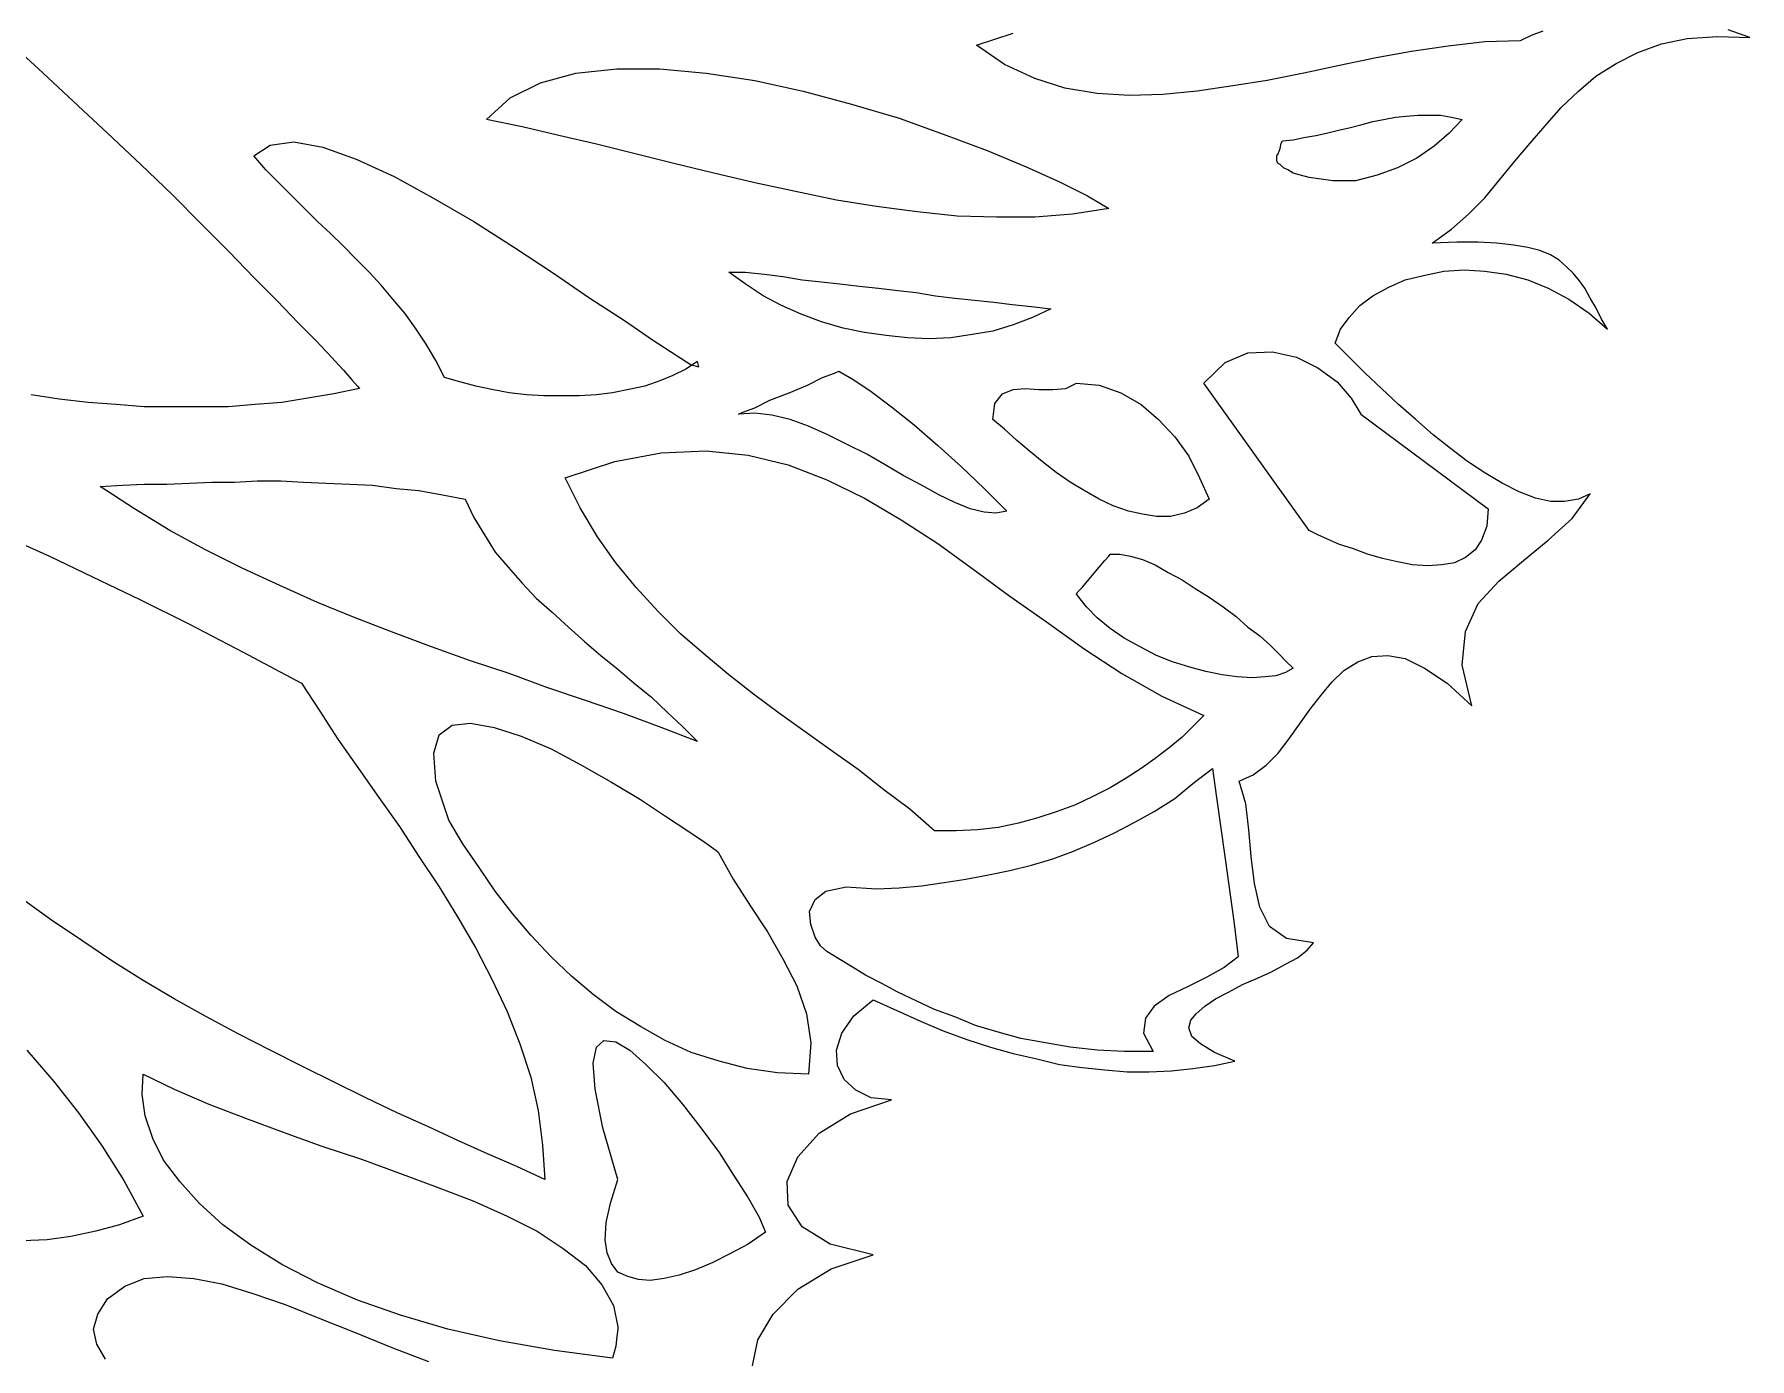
# Model space of a CAD drawing. Header units: inches. Extents: x 7658 to 73799, y 48 to 40262.
# Drawn here: x 61452 to 62060, y 3466 to 3935 of the extents above; entities that cross this region are included whole.
import ezdxf

# ---------------------------------------------------------------- set-up
doc = ezdxf.new("R2010")
doc.units = ezdxf.units.IN

# ---------------------------------------------------------------- blocks, each defined once
blk = doc.blocks.new('A$C12A9118A')
for p, q in [((1.77005, 0.62584), (1.76586, 0.62431)), ((1.84323, 0.62355), (1.83561, 0.62622)), ((1.22462, 0.62431), (1.23758, 0.61251)), ((1.56956, 0.62089), (1.58252, 0.62508)), ((1.57947, 0.61402), (1.56956, 0.62089)), ((1.73651, 0.6205), (1.72355, 0.6186)), ((1.74947, 0.62203), (1.73651, 0.6205)), ((1.76204, 0.62241), (1.74947, 0.62203)), ((1.76586, 0.62431), (1.76204, 0.62241)), ((1.80359, 0.61822), (1.81197, 0.62127)), ((1.81197, 0.62127), (1.82112, 0.62317)), ((1.82112, 0.62317), (1.83179, 0.62394)), ((1.83179, 0.62394), (1.84323, 0.62355)), ((1.59015, 0.60907), (1.57947, 0.61402)), ((1.69802, 0.61365), (1.68543, 0.61098)), ((1.71096, 0.61632), (1.69802, 0.61365)), ((1.72355, 0.6186), (1.71096, 0.61632)), ((1.78872, 0.60984), (1.79597, 0.61441)), ((1.79597, 0.61441), (1.80359, 0.61822)), ((1.23758, 0.61251), (1.24977, 0.60106)), ((1.40453, 0.60222), (1.41519, 0.60754)), ((1.41519, 0.60754), (1.42778, 0.61098)), ((1.42778, 0.61098), (1.44225, 0.61251)), ((1.44225, 0.61251), (1.45751, 0.61251)), ((1.45751, 0.61251), (1.47389, 0.61098)), ((1.47389, 0.61098), (1.49105, 0.60831)), ((1.49105, 0.60831), (1.50819, 0.6045)), ((1.60082, 0.60564), (1.59015, 0.60907)), ((1.67247, 0.60831), (1.66028, 0.6064)), ((1.68543, 0.61098), (1.67247, 0.60831)), ((1.78263, 0.6045), (1.78872, 0.60984)), ((1.39614, 0.59458), (1.40453, 0.60222)), ((1.50819, 0.6045), (1.52535, 0.59992)), ((1.61225, 0.60373), (1.60082, 0.60564)), ((1.62369, 0.60297), (1.61225, 0.60373)), ((1.6355, 0.60336), (1.62369, 0.60297)), ((1.64769, 0.6045), (1.6355, 0.60336)), ((1.66028, 0.6064), (1.64769, 0.6045)), ((1.77653, 0.59878), (1.78263, 0.6045)), ((1.24977, 0.60106), (1.26197, 0.58963)), ((1.52535, 0.59992), (1.54212, 0.59497)), ((1.71363, 0.59458), (1.71783, 0.59535)), ((1.71783, 0.59535), (1.72164, 0.59574)), ((1.72164, 0.59574), (1.72583, 0.59611)), ((1.72583, 0.59611), (1.72965, 0.59611)), ((1.72965, 0.59611), (1.73384, 0.59611)), ((1.73384, 0.59611), (1.73765, 0.59535)), ((1.73765, 0.59535), (1.74146, 0.59458)), ((1.77081, 0.5923), (1.77653, 0.59878)), ((1.26197, 0.58963), (1.27379, 0.57858)), ((1.40871, 0.59191), (1.39614, 0.59458)), ((1.42167, 0.58887), (1.40871, 0.59191)), ((1.54212, 0.59497), (1.55813, 0.58926)), ((1.55813, 0.58926), (1.57337, 0.58353)), ((1.68963, 0.58887), (1.69344, 0.58963)), ((1.69344, 0.58963), (1.69763, 0.59077)), ((1.69763, 0.59077), (1.70144, 0.59154)), ((1.70144, 0.59154), (1.70564, 0.59268)), ((1.70564, 0.59268), (1.70982, 0.59382)), ((1.70982, 0.59382), (1.71363, 0.59458)), ((1.73688, 0.58963), (1.73156, 0.58506)), ((1.74146, 0.59458), (1.73688, 0.58963)), ((1.76547, 0.5862), (1.77081, 0.5923)), ((1.31381, 0.58162), (1.31952, 0.58543)), ((1.31952, 0.58543), (1.32791, 0.58659)), ((1.32791, 0.58659), (1.3382, 0.58468)), ((1.3382, 0.58468), (1.35002, 0.58048)), ((1.43502, 0.58582), (1.42167, 0.58887)), ((1.44873, 0.58239), (1.43502, 0.58582)), ((1.57337, 0.58353), (1.58709, 0.57781)), ((1.67628, 0.58239), (1.67705, 0.58429)), ((1.67705, 0.58429), (1.67742, 0.5862)), ((1.67742, 0.5862), (1.67781, 0.58696)), ((1.67781, 0.58696), (1.68162, 0.58735)), ((1.68162, 0.58735), (1.68543, 0.5881)), ((1.68543, 0.5881), (1.68963, 0.58887)), ((1.73156, 0.58506), (1.72545, 0.58087)), ((1.76013, 0.57972), (1.76547, 0.5862)), ((1.27379, 0.57858), (1.28484, 0.56791)), ((1.31801, 0.57667), (1.31381, 0.58162)), ((1.35002, 0.58048), (1.36337, 0.57439)), ((1.46246, 0.57895), (1.44873, 0.58239)), ((1.47656, 0.57553), (1.46246, 0.57895)), ((1.58709, 0.57781), (1.59891, 0.57249)), ((1.67591, 0.58162), (1.67628, 0.58239)), ((1.67591, 0.58125), (1.67591, 0.58162)), ((1.67591, 0.58087), (1.67591, 0.58125)), ((1.67591, 0.58011), (1.67591, 0.58087)), ((1.67591, 0.57972), (1.67591, 0.58011)), ((1.67628, 0.57895), (1.67591, 0.57972)), ((1.67705, 0.57858), (1.67628, 0.57895)), ((1.67819, 0.57744), (1.67705, 0.57858)), ((1.67972, 0.57667), (1.67819, 0.57744)), ((1.7186, 0.57744), (1.71135, 0.57477)), ((1.72545, 0.58087), (1.7186, 0.57744)), ((1.75481, 0.57324), (1.76013, 0.57972)), ((1.32258, 0.5721), (1.31801, 0.57667)), ((1.32716, 0.56752), (1.32258, 0.5721)), ((1.36337, 0.57439), (1.37708, 0.56676)), ((1.49105, 0.5721), (1.47656, 0.57553)), ((1.50552, 0.56905), (1.49105, 0.5721)), ((1.59891, 0.57249), (1.60883, 0.56752)), ((1.68162, 0.57553), (1.67972, 0.57667)), ((1.68429, 0.57477), (1.68162, 0.57553)), ((1.68734, 0.574), (1.68429, 0.57477)), ((1.69572, 0.57286), (1.68734, 0.574)), ((1.70373, 0.57286), (1.69572, 0.57286)), ((1.71135, 0.57477), (1.70373, 0.57286)), ((1.74947, 0.56676), (1.75481, 0.57324)), ((1.28484, 0.56791), (1.29513, 0.55762)), ((1.33173, 0.56295), (1.32716, 0.56752)), ((1.37708, 0.56676), (1.39157, 0.55837)), ((1.52001, 0.56601), (1.50552, 0.56905)), ((1.53411, 0.56371), (1.52001, 0.56601)), ((1.60883, 0.56752), (1.61645, 0.56295)), ((1.74375, 0.56104), (1.74947, 0.56676)), ((1.33629, 0.55837), (1.33173, 0.56295)), ((1.5486, 0.56181), (1.53411, 0.56371)), ((1.5627, 0.56028), (1.5486, 0.56181)), ((1.5768, 0.5599), (1.5627, 0.56028)), ((1.59015, 0.5599), (1.5768, 0.5599)), ((1.60349, 0.56104), (1.59015, 0.5599)), ((1.61645, 0.56295), (1.60349, 0.56104)), ((1.73765, 0.5557), (1.74375, 0.56104)), ((1.29513, 0.55762), (1.30505, 0.54771)), ((1.34087, 0.55419), (1.33629, 0.55837)), ((1.34544, 0.54961), (1.34087, 0.55419)), ((1.39157, 0.55837), (1.40604, 0.54924)), ((1.73079, 0.55075), (1.73765, 0.5557)), ((1.30505, 0.54771), (1.31381, 0.53856)), ((1.35002, 0.54504), (1.34544, 0.54961)), ((1.40604, 0.54924), (1.41977, 0.54009)), ((1.73955, 0.55114), (1.73079, 0.55075)), ((1.74717, 0.55114), (1.73955, 0.55114)), ((1.75365, 0.55075), (1.74717, 0.55114)), ((1.75976, 0.54999), (1.75365, 0.55075)), ((1.76471, 0.54924), (1.75976, 0.54999)), ((1.76891, 0.54808), (1.76471, 0.54924)), ((1.77272, 0.54657), (1.76891, 0.54808)), ((1.77576, 0.54466), (1.77272, 0.54657)), ((1.35459, 0.54046), (1.35002, 0.54504)), ((1.35879, 0.53589), (1.35459, 0.54046)), ((1.48761, 0.53628), (1.4819, 0.54046)), ((1.4819, 0.54046), (1.48266, 0.54046)), ((1.48266, 0.54046), (1.48494, 0.54046)), ((1.48494, 0.54046), (1.48685, 0.54046)), ((1.48685, 0.54046), (1.48761, 0.54046)), ((1.48761, 0.54046), (1.49448, 0.5397)), ((1.72775, 0.53932), (1.73498, 0.54084)), ((1.73498, 0.54084), (1.74222, 0.54123)), ((1.74222, 0.54123), (1.74947, 0.54084)), ((1.74947, 0.54084), (1.75709, 0.5397)), ((1.77843, 0.54237), (1.77576, 0.54466)), ((1.78073, 0.54009), (1.77843, 0.54237)), ((1.31381, 0.53856), (1.32219, 0.53017)), ((1.36298, 0.53094), (1.35879, 0.53589)), ((1.41977, 0.54009), (1.43273, 0.53131)), ((1.49409, 0.53208), (1.48761, 0.53628)), ((1.49448, 0.5397), (1.50096, 0.53893)), ((1.50096, 0.53893), (1.50782, 0.53779)), ((1.50782, 0.53779), (1.51467, 0.53703)), ((1.51467, 0.53703), (1.52115, 0.53628)), ((1.52115, 0.53628), (1.52802, 0.53551)), ((1.52802, 0.53551), (1.53488, 0.53475)), ((1.53488, 0.53475), (1.54173, 0.53398)), ((1.70982, 0.53208), (1.71554, 0.53512)), ((1.71554, 0.53512), (1.72127, 0.53779)), ((1.72127, 0.53779), (1.72775, 0.53932)), ((1.75709, 0.5397), (1.76471, 0.53779)), ((1.76471, 0.53779), (1.77195, 0.53475)), ((1.77195, 0.53475), (1.7792, 0.53094)), ((1.78301, 0.53742), (1.78073, 0.54009)), ((1.78491, 0.53475), (1.78301, 0.53742)), ((1.78682, 0.53131), (1.78491, 0.53475)), ((1.32219, 0.53017), (1.32944, 0.52255)), ((1.36718, 0.52599), (1.36298, 0.53094)), ((1.43273, 0.53131), (1.44492, 0.52332)), ((1.50057, 0.52864), (1.49409, 0.53208)), ((1.50744, 0.5256), (1.50057, 0.52864)), ((1.54173, 0.53398), (1.54821, 0.53322)), ((1.54821, 0.53322), (1.55508, 0.53208)), ((1.55508, 0.53208), (1.56194, 0.53131)), ((1.56194, 0.53131), (1.56881, 0.53055)), ((1.56881, 0.53055), (1.57566, 0.5298)), ((1.57566, 0.5298), (1.58214, 0.52903)), ((1.58214, 0.52903), (1.589, 0.52827)), ((1.589, 0.52827), (1.59587, 0.5275)), ((1.70144, 0.52446), (1.70525, 0.52864)), ((1.70525, 0.52864), (1.70982, 0.53208)), ((1.7792, 0.53094), (1.78644, 0.52599)), ((1.78872, 0.52789), (1.78682, 0.53131)), ((1.32944, 0.52255), (1.33592, 0.51607)), ((1.37099, 0.52065), (1.36718, 0.52599)), ((1.44492, 0.52332), (1.45484, 0.51645)), ((1.51467, 0.52293), (1.50744, 0.5256)), ((1.52231, 0.52065), (1.51467, 0.52293)), ((1.58939, 0.52446), (1.58252, 0.52179)), ((1.59587, 0.5275), (1.58939, 0.52446)), ((1.69839, 0.52026), (1.70144, 0.52446)), ((1.78644, 0.52599), (1.79292, 0.52026)), ((1.79063, 0.52407), (1.78872, 0.52789)), ((1.79292, 0.52026), (1.79063, 0.52407)), ((1.3748, 0.51493), (1.37099, 0.52065)), ((1.45484, 0.51645), (1.46322, 0.51112)), ((1.52993, 0.51912), (1.52231, 0.52065)), ((1.53755, 0.51798), (1.52993, 0.51912)), ((1.54517, 0.51721), (1.53755, 0.51798)), ((1.55279, 0.51684), (1.54517, 0.51721)), ((1.56042, 0.51721), (1.55279, 0.51684)), ((1.56804, 0.51835), (1.56042, 0.51721)), ((1.57529, 0.51951), (1.56804, 0.51835)), ((1.58252, 0.52179), (1.57529, 0.51951)), ((1.69649, 0.51531), (1.69839, 0.52026)), ((1.33592, 0.51607), (1.34126, 0.51036)), ((1.34126, 0.51036), (1.34544, 0.50578)), ((1.37823, 0.5092), (1.3748, 0.51493)), ((1.46322, 0.51112), (1.46856, 0.50769)), ((1.65761, 0.50845), (1.66562, 0.51187)), ((1.66562, 0.51187), (1.67438, 0.51226)), ((1.67438, 0.51226), (1.68276, 0.51036)), ((1.68276, 0.51036), (1.69038, 0.50655)), ((1.70183, 0.50997), (1.69649, 0.51531)), ((1.34544, 0.50578), (1.3485, 0.50235)), ((1.38128, 0.50311), (1.37823, 0.5092)), ((1.46666, 0.50616), (1.46208, 0.50388)), ((1.47084, 0.50883), (1.46666, 0.50616)), ((1.46856, 0.50769), (1.47123, 0.50692)), ((1.47123, 0.50692), (1.47084, 0.50883)), ((1.51506, 0.50311), (1.51925, 0.50464)), ((1.51925, 0.50464), (1.52078, 0.50539)), ((1.52078, 0.50539), (1.52612, 0.50235)), ((1.64999, 0.50121), (1.65761, 0.50845)), ((1.69038, 0.50655), (1.69725, 0.50158)), ((1.70715, 0.50464), (1.70183, 0.50997)), ((1.71288, 0.4993), (1.70715, 0.50464)), ((1.35116, 0.4993), (1.34202, 0.4974)), ((1.3485, 0.50235), (1.35041, 0.50007)), ((1.35041, 0.50007), (1.35116, 0.4993)), ((1.38662, 0.50158), (1.38128, 0.50311)), ((1.39233, 0.50007), (1.38662, 0.50158)), ((1.39805, 0.49891), (1.39233, 0.50007)), ((1.40414, 0.49777), (1.39805, 0.49891)), ((1.44645, 0.49891), (1.44074, 0.49777)), ((1.45217, 0.50007), (1.44645, 0.49891)), ((1.45751, 0.50197), (1.45217, 0.50007)), ((1.46208, 0.50388), (1.45751, 0.50197)), ((1.50324, 0.49777), (1.50972, 0.50044)), ((1.50972, 0.50044), (1.51506, 0.50311)), ((1.52612, 0.50235), (1.53221, 0.49816)), ((1.53221, 0.49816), (1.53945, 0.49282)), ((1.57871, 0.4974), (1.58252, 0.49891)), ((1.58252, 0.49891), (1.58672, 0.4993)), ((1.58672, 0.4993), (1.59167, 0.49891)), ((1.59167, 0.49891), (1.59662, 0.49891)), ((1.59662, 0.49891), (1.60119, 0.4993)), ((1.60119, 0.4993), (1.605, 0.50121)), ((1.605, 0.50121), (1.61301, 0.50044)), ((1.61301, 0.50044), (1.62063, 0.49777)), ((1.68734, 0.44899), (1.64999, 0.50121)), ((1.69725, 0.50158), (1.7022, 0.49587)), ((1.71897, 0.49359), (1.71288, 0.4993)), ((1.24482, 0.49549), (1.23491, 0.49701)), ((1.25511, 0.49434), (1.24482, 0.49549)), ((1.26503, 0.49359), (1.25511, 0.49434)), ((1.27493, 0.49282), (1.26503, 0.49359)), ((1.28484, 0.49282), (1.27493, 0.49282)), ((1.29476, 0.49282), (1.28484, 0.49282)), ((1.30466, 0.49282), (1.29476, 0.49282)), ((1.3142, 0.49359), (1.30466, 0.49282)), ((1.32372, 0.49434), (1.3142, 0.49359)), ((1.33287, 0.49587), (1.32372, 0.49434)), ((1.34202, 0.4974), (1.33287, 0.49587)), ((1.41024, 0.49701), (1.40414, 0.49777)), ((1.41635, 0.49663), (1.41024, 0.49701)), ((1.42244, 0.49663), (1.41635, 0.49663)), ((1.42892, 0.49663), (1.42244, 0.49663)), ((1.43502, 0.49701), (1.42892, 0.49663)), ((1.44074, 0.49777), (1.43502, 0.49701)), ((1.48685, 0.49092), (1.49105, 0.49243)), ((1.49105, 0.49243), (1.49639, 0.4951)), ((1.49639, 0.4951), (1.50324, 0.49777)), ((1.53945, 0.49282), (1.54746, 0.48634)), ((1.57529, 0.48825), (1.57604, 0.49396)), ((1.57604, 0.49396), (1.57871, 0.4974)), ((1.62063, 0.49777), (1.62788, 0.49359)), ((1.62788, 0.49359), (1.63398, 0.48825)), ((1.7022, 0.49587), (1.70564, 0.49015)), ((1.72508, 0.48825), (1.71897, 0.49359)), ((1.48533, 0.49015), (1.48685, 0.49092)), ((1.49105, 0.49053), (1.48533, 0.49015)), ((1.49714, 0.48978), (1.49105, 0.49053)), ((1.50362, 0.48825), (1.49714, 0.48978)), ((1.5101, 0.48595), (1.50362, 0.48825)), ((1.51697, 0.48291), (1.5101, 0.48595)), ((1.54746, 0.48634), (1.55585, 0.4791)), ((1.57947, 0.48481), (1.57529, 0.48825)), ((1.63398, 0.48825), (1.6397, 0.48214)), ((1.70564, 0.49015), (1.75061, 0.45661)), ((1.73117, 0.48291), (1.72508, 0.48825)), ((1.52382, 0.47947), (1.51697, 0.48291)), ((1.58367, 0.481), (1.57947, 0.48481)), ((1.58823, 0.47719), (1.58367, 0.481)), ((1.6397, 0.48214), (1.64465, 0.47529)), ((1.73727, 0.47796), (1.73117, 0.48291)), ((1.4415, 0.47338), (1.45788, 0.47643)), ((1.45788, 0.47643), (1.47389, 0.47719)), ((1.47389, 0.47719), (1.48875, 0.47566)), ((1.48875, 0.47566), (1.50287, 0.47224)), ((1.53069, 0.47605), (1.52382, 0.47947)), ((1.53717, 0.47224), (1.53069, 0.47605)), ((1.55585, 0.4791), (1.56423, 0.47148)), ((1.59281, 0.47338), (1.58823, 0.47719)), ((1.64465, 0.47529), (1.64846, 0.46767)), ((1.74336, 0.47338), (1.73727, 0.47796)), ((1.42397, 0.46767), (1.4415, 0.47338)), ((1.42929, 0.45699), (1.42397, 0.46767)), ((1.50287, 0.47224), (1.51658, 0.4669)), ((1.54364, 0.46843), (1.53717, 0.47224)), ((1.55012, 0.465), (1.54364, 0.46843)), ((1.56423, 0.47148), (1.57223, 0.46386)), ((1.59777, 0.46957), (1.59281, 0.47338)), ((1.60272, 0.46614), (1.59777, 0.46957)), ((1.64846, 0.46767), (1.65189, 0.46005)), ((1.74984, 0.46918), (1.74336, 0.47338)), ((1.75556, 0.46576), (1.74984, 0.46918)), ((1.25931, 0.46461), (1.26731, 0.465)), ((1.27151, 0.45661), (1.25931, 0.46461)), ((1.26731, 0.465), (1.27493, 0.46537)), ((1.27493, 0.46537), (1.28294, 0.46537)), ((1.28294, 0.46537), (1.29095, 0.46576)), ((1.29095, 0.46576), (1.29894, 0.46614)), ((1.29894, 0.46614), (1.30695, 0.46614)), ((1.30695, 0.46614), (1.31495, 0.46653)), ((1.31495, 0.46653), (1.32335, 0.46653)), ((1.32335, 0.46653), (1.33134, 0.46614)), ((1.33134, 0.46614), (1.33935, 0.46576)), ((1.33935, 0.46576), (1.34774, 0.46537)), ((1.34774, 0.46537), (1.35573, 0.465)), ((1.35573, 0.465), (1.36412, 0.46386)), ((1.36412, 0.46386), (1.37213, 0.46309)), ((1.37213, 0.46309), (1.38051, 0.46156)), ((1.38051, 0.46156), (1.38852, 0.46005)), ((1.51658, 0.4669), (1.52993, 0.46042)), ((1.55622, 0.46156), (1.55012, 0.465)), ((1.56194, 0.45889), (1.55622, 0.46156)), ((1.57223, 0.46386), (1.58024, 0.45585)), ((1.60767, 0.46309), (1.60272, 0.46614)), ((1.61301, 0.46005), (1.60767, 0.46309)), ((1.76166, 0.4627), (1.75556, 0.46576)), ((1.76738, 0.46042), (1.76166, 0.4627)), ((1.78034, 0.45318), (1.78682, 0.46195)), ((1.78682, 0.46195), (1.78263, 0.46005)), ((1.28408, 0.44899), (1.27151, 0.45661)), ((1.38852, 0.46005), (1.39157, 0.45357)), ((1.4354, 0.4467), (1.42929, 0.45699)), ((1.52993, 0.46042), (1.54289, 0.4528)), ((1.56728, 0.45661), (1.56194, 0.45889)), ((1.57223, 0.45547), (1.56728, 0.45661)), ((1.57643, 0.45508), (1.57223, 0.45547)), ((1.58024, 0.45585), (1.57643, 0.45508)), ((1.61796, 0.45775), (1.61301, 0.46005)), ((1.6233, 0.45585), (1.61796, 0.45775)), ((1.62827, 0.45471), (1.6233, 0.45585)), ((1.64769, 0.45699), (1.64312, 0.45508)), ((1.65189, 0.46005), (1.64769, 0.45699)), ((1.75061, 0.45661), (1.75023, 0.45051)), ((1.77272, 0.45928), (1.76738, 0.46042)), ((1.77767, 0.45928), (1.77272, 0.45928)), ((1.78263, 0.46005), (1.77767, 0.45928)), ((1.39157, 0.45357), (1.39538, 0.44746)), ((1.54289, 0.4528), (1.55585, 0.44442)), ((1.63322, 0.45394), (1.62827, 0.45471)), ((1.63817, 0.45394), (1.63322, 0.45394)), ((1.64312, 0.45508), (1.63817, 0.45394)), ((1.75023, 0.45051), (1.74833, 0.44556)), ((1.77195, 0.44556), (1.78034, 0.45318)), ((1.22729, 0.44632), (1.24139, 0.43984)), ((1.29666, 0.44212), (1.28408, 0.44899)), ((1.39538, 0.44746), (1.39919, 0.44136)), ((1.44188, 0.43755), (1.4354, 0.4467)), ((1.55585, 0.44442), (1.56842, 0.43527)), ((1.69038, 0.44746), (1.68734, 0.44899)), ((1.69382, 0.44593), (1.69038, 0.44746)), ((1.69802, 0.44403), (1.69382, 0.44593)), ((1.70297, 0.44251), (1.69802, 0.44403)), ((1.74833, 0.44556), (1.74603, 0.44212)), ((1.76319, 0.43831), (1.77195, 0.44556)), ((1.24139, 0.43984), (1.25664, 0.4326)), ((1.30962, 0.43564), (1.29666, 0.44212)), ((1.39919, 0.44136), (1.40376, 0.43603)), ((1.44912, 0.42879), (1.44188, 0.43755)), ((1.61301, 0.43603), (1.61492, 0.43831)), ((1.61492, 0.43831), (1.61645, 0.43984)), ((1.61645, 0.43984), (1.61682, 0.44061)), ((1.61682, 0.44061), (1.62026, 0.44061)), ((1.62026, 0.44061), (1.62407, 0.43984)), ((1.62407, 0.43984), (1.62827, 0.4387)), ((1.62827, 0.4387), (1.63283, 0.4368)), ((1.70792, 0.44061), (1.70297, 0.44251)), ((1.71326, 0.43908), (1.70792, 0.44061)), ((1.7186, 0.43794), (1.71326, 0.43908)), ((1.72392, 0.4368), (1.7186, 0.43794)), ((1.73879, 0.43755), (1.73421, 0.4368)), ((1.74261, 0.43945), (1.73879, 0.43755)), ((1.74603, 0.44212), (1.74261, 0.43945)), ((1.75442, 0.43107), (1.76319, 0.43831)), ((1.25664, 0.4326), (1.27341, 0.42459)), ((1.32296, 0.42955), (1.30962, 0.43564)), ((1.40376, 0.43603), (1.40871, 0.43032)), ((1.56842, 0.43527), (1.58138, 0.42574)), ((1.60883, 0.43107), (1.61111, 0.43374)), ((1.61111, 0.43374), (1.61301, 0.43603)), ((1.63283, 0.4368), (1.6374, 0.43413)), ((1.6374, 0.43413), (1.64237, 0.43146)), ((1.64237, 0.43146), (1.64694, 0.42841)), ((1.72926, 0.43641), (1.72392, 0.4368)), ((1.73421, 0.4368), (1.72926, 0.43641)), ((1.33629, 0.42345), (1.32296, 0.42955)), ((1.40871, 0.43032), (1.41368, 0.42498)), ((1.45674, 0.4204), (1.44912, 0.42879)), ((1.58138, 0.42574), (1.59434, 0.41659)), ((1.605, 0.42649), (1.60539, 0.42726)), ((1.60844, 0.42193), (1.605, 0.42649)), ((1.60539, 0.42726), (1.60692, 0.42879)), ((1.60692, 0.42879), (1.60883, 0.43107)), ((1.64694, 0.42841), (1.65189, 0.42535)), ((1.65189, 0.42535), (1.65684, 0.42193)), ((1.74717, 0.42307), (1.75442, 0.43107)), ((1.27341, 0.42459), (1.29095, 0.41583)), ((1.34964, 0.41811), (1.33629, 0.42345)), ((1.41368, 0.42498), (1.41939, 0.42003)), ((1.41939, 0.42003), (1.42511, 0.41469)), ((1.46475, 0.41239), (1.45674, 0.4204)), ((1.61225, 0.41811), (1.60844, 0.42193)), ((1.65684, 0.42193), (1.66142, 0.4185)), ((1.74261, 0.41316), (1.74717, 0.42307)), ((1.29095, 0.41583), (1.31, 0.40591)), ((1.36337, 0.41278), (1.34964, 0.41811)), ((1.42511, 0.41469), (1.43082, 0.40972)), ((1.59434, 0.41659), (1.60767, 0.40707)), ((1.61682, 0.4143), (1.61225, 0.41811)), ((1.62179, 0.41088), (1.61682, 0.4143)), ((1.66142, 0.4185), (1.66562, 0.41469)), ((1.66562, 0.41469), (1.6698, 0.41164)), ((1.74146, 0.40134), (1.74261, 0.41316)), ((1.3767, 0.40782), (1.36337, 0.41278)), ((1.39043, 0.40287), (1.3767, 0.40782)), ((1.43082, 0.40972), (1.43654, 0.40477)), ((1.47314, 0.40516), (1.46475, 0.41239)), ((1.60767, 0.40707), (1.62102, 0.39829)), ((1.6275, 0.40782), (1.62179, 0.41088)), ((1.63322, 0.40477), (1.6275, 0.40782)), ((1.6698, 0.41164), (1.67361, 0.40821)), ((1.67361, 0.40821), (1.67667, 0.40516)), ((1.31, 0.40591), (1.33058, 0.39486)), ((1.40414, 0.39829), (1.39043, 0.40287)), ((1.43654, 0.40477), (1.44264, 0.39982)), ((1.4819, 0.39792), (1.47314, 0.40516)), ((1.63893, 0.40249), (1.63322, 0.40477)), ((1.64504, 0.40059), (1.63893, 0.40249)), ((1.67667, 0.40516), (1.67933, 0.40249)), ((1.67933, 0.40249), (1.68162, 0.4002)), ((1.69953, 0.39943), (1.7045, 0.40249)), ((1.7045, 0.40249), (1.70945, 0.4044)), ((1.70945, 0.4044), (1.71516, 0.40477)), ((1.71516, 0.40477), (1.72127, 0.40363)), ((1.72127, 0.40363), (1.72812, 0.4002)), ((1.74489, 0.38686), (1.74146, 0.40134)), ((1.33058, 0.39486), (1.33706, 0.38496)), ((1.41749, 0.39334), (1.40414, 0.39829)), ((1.44264, 0.39982), (1.44836, 0.39486)), ((1.44836, 0.39486), (1.45446, 0.38991)), ((1.49066, 0.39105), (1.4819, 0.39792)), ((1.62102, 0.39829), (1.63512, 0.3903)), ((1.65075, 0.39906), (1.64504, 0.40059)), ((1.65647, 0.39792), (1.65075, 0.39906)), ((1.66181, 0.39715), (1.65647, 0.39792)), ((1.66713, 0.39678), (1.66181, 0.39715)), ((1.67171, 0.39715), (1.66713, 0.39678)), ((1.67552, 0.39753), (1.67171, 0.39715)), ((1.67895, 0.39868), (1.67552, 0.39753)), ((1.68162, 0.4002), (1.67895, 0.39868)), ((1.69154, 0.39067), (1.69535, 0.39525)), ((1.69535, 0.39525), (1.69953, 0.39943)), ((1.72812, 0.4002), (1.73613, 0.39486)), ((1.73613, 0.39486), (1.74489, 0.38686)), ((1.43121, 0.38877), (1.41749, 0.39334)), ((1.44455, 0.38419), (1.43121, 0.38877)), ((1.45446, 0.38991), (1.46018, 0.38457)), ((1.49981, 0.38419), (1.49066, 0.39105)), ((1.63512, 0.3903), (1.64999, 0.38343)), ((1.68771, 0.38572), (1.69154, 0.39067)), ((1.33706, 0.38496), (1.34354, 0.37504)), ((1.45788, 0.37924), (1.44455, 0.38419)), ((1.46018, 0.38457), (1.4655, 0.37962)), ((1.50896, 0.37771), (1.49981, 0.38419)), ((1.64999, 0.38343), (1.64618, 0.37962)), ((1.6839, 0.38038), (1.68771, 0.38572)), ((1.37747, 0.37009), (1.37937, 0.37657)), ((1.37937, 0.37657), (1.38395, 0.37999)), ((1.38395, 0.37999), (1.39043, 0.38076)), ((1.39043, 0.38076), (1.39881, 0.37924)), ((1.39881, 0.37924), (1.40834, 0.37618)), ((1.47084, 0.37428), (1.45788, 0.37924)), ((1.4655, 0.37962), (1.47084, 0.37428)), ((1.51848, 0.37086), (1.50896, 0.37771)), ((1.64618, 0.37962), (1.64237, 0.37581)), ((1.68009, 0.37504), (1.6839, 0.38038)), ((1.34354, 0.37504), (1.35078, 0.36475)), ((1.40834, 0.37618), (1.419, 0.37161)), ((1.419, 0.37161), (1.42968, 0.36589)), ((1.52763, 0.36438), (1.51848, 0.37086)), ((1.63779, 0.372), (1.63283, 0.36819)), ((1.64237, 0.37581), (1.63779, 0.372)), ((1.67628, 0.37009), (1.68009, 0.37504)), ((1.35078, 0.36475), (1.35803, 0.35446)), ((1.37823, 0.36018), (1.37747, 0.37009)), ((1.42968, 0.36589), (1.44035, 0.3598)), ((1.53678, 0.35713), (1.52763, 0.36438)), ((1.62788, 0.36475), (1.62254, 0.36132)), ((1.63283, 0.36819), (1.62788, 0.36475)), ((1.64618, 0.35941), (1.65303, 0.36475)), ((1.65303, 0.36475), (1.65456, 0.35446)), ((1.66752, 0.36247), (1.6721, 0.36589)), ((1.6721, 0.36589), (1.67628, 0.37009)), ((1.38279, 0.34645), (1.37823, 0.36018)), ((1.44035, 0.3598), (1.45064, 0.3537)), ((1.62254, 0.36132), (1.61682, 0.3579)), ((1.6397, 0.35409), (1.64618, 0.35941)), ((1.66256, 0.36018), (1.66752, 0.36247)), ((1.66485, 0.35218), (1.66256, 0.36018)), ((1.35803, 0.35446), (1.36527, 0.34417)), ((1.45064, 0.3537), (1.45979, 0.34761)), ((1.54593, 0.35026), (1.53678, 0.35713)), ((1.61073, 0.35484), (1.60463, 0.35179)), ((1.61682, 0.3579), (1.61073, 0.35484)), ((1.63245, 0.34951), (1.6397, 0.35409)), ((1.65456, 0.35446), (1.65761, 0.33274)), ((1.66599, 0.34303), (1.66485, 0.35218)), ((1.38776, 0.33807), (1.38279, 0.34645)), ((1.45979, 0.34761), (1.46741, 0.34264)), ((1.55469, 0.34264), (1.54593, 0.35026)), ((1.59129, 0.34722), (1.58442, 0.34531)), ((1.59815, 0.34951), (1.59129, 0.34722)), ((1.60463, 0.35179), (1.59815, 0.34951)), ((1.6256, 0.3457), (1.63245, 0.34951)), ((1.36527, 0.34417), (1.37213, 0.33349)), ((1.46741, 0.34264), (1.47351, 0.33846)), ((1.56233, 0.34264), (1.55469, 0.34264)), ((1.56995, 0.34303), (1.56233, 0.34264)), ((1.57719, 0.3438), (1.56995, 0.34303)), ((1.58442, 0.34531), (1.57719, 0.3438)), ((1.61111, 0.33846), (1.61835, 0.34188)), ((1.61835, 0.34188), (1.6256, 0.3457)), ((1.66676, 0.33349), (1.66599, 0.34303)), ((1.39347, 0.32968), (1.38776, 0.33807)), ((1.47351, 0.33846), (1.47732, 0.33579)), ((1.47732, 0.33579), (1.47809, 0.33502)), ((1.47809, 0.33502), (1.48343, 0.3255)), ((1.59662, 0.33274), (1.60386, 0.33541)), ((1.60386, 0.33541), (1.61111, 0.33846)), ((1.37213, 0.33349), (1.37937, 0.32283)), ((1.39919, 0.3213), (1.39347, 0.32968)), ((1.57376, 0.32701), (1.58138, 0.32854)), ((1.58138, 0.32854), (1.589, 0.33045)), ((1.589, 0.33045), (1.59662, 0.33274)), ((1.65761, 0.33274), (1.66065, 0.31063)), ((1.6679, 0.32397), (1.66676, 0.33349)), ((1.37937, 0.32283), (1.38585, 0.31215)), ((1.48343, 0.3255), (1.48952, 0.31597)), ((1.5162, 0.3213), (1.52345, 0.32283)), ((1.52345, 0.32283), (1.53411, 0.32206)), ((1.53411, 0.32206), (1.54212, 0.32245)), ((1.54212, 0.32245), (1.55012, 0.3232)), ((1.55012, 0.3232), (1.55813, 0.32436)), ((1.55813, 0.32436), (1.56575, 0.3255)), ((1.56575, 0.3255), (1.57376, 0.32701)), ((1.6698, 0.31558), (1.6679, 0.32397)), ((1.24215, 0.31101), (1.23149, 0.31863)), ((1.40529, 0.3133), (1.39919, 0.3213)), ((1.48952, 0.31597), (1.49562, 0.30682)), ((1.51049, 0.31407), (1.51239, 0.31825)), ((1.51239, 0.31825), (1.5162, 0.3213)), ((1.25283, 0.30376), (1.24215, 0.31101)), ((1.38585, 0.31215), (1.39233, 0.30111)), ((1.41177, 0.30568), (1.40529, 0.3133)), ((1.51086, 0.30949), (1.51049, 0.31407)), ((1.66065, 0.31063), (1.66218, 0.29805)), ((1.67324, 0.30873), (1.6698, 0.31558)), ((1.2635, 0.29653), (1.25283, 0.30376)), ((1.419, 0.29805), (1.41177, 0.30568)), ((1.49562, 0.30682), (1.50096, 0.2973)), ((1.51239, 0.30492), (1.51086, 0.30949)), ((1.5143, 0.30186), (1.51239, 0.30492)), ((1.67933, 0.30453), (1.67324, 0.30873)), ((1.68887, 0.30301), (1.67933, 0.30453)), ((1.39233, 0.30111), (1.39805, 0.29005)), ((1.42625, 0.29119), (1.419, 0.29805)), ((1.51658, 0.29995), (1.5143, 0.30186)), ((1.52078, 0.2973), (1.51658, 0.29995)), ((1.66218, 0.29805), (1.65723, 0.29424)), ((1.67895, 0.29538), (1.68315, 0.29767)), ((1.68315, 0.29767), (1.68657, 0.30034)), ((1.68657, 0.30034), (1.68887, 0.30301)), ((1.27455, 0.28966), (1.2635, 0.29653)), ((1.50096, 0.2973), (1.50591, 0.28776)), ((1.52535, 0.29463), (1.52078, 0.2973)), ((1.5303, 0.29157), (1.52535, 0.29463)), ((1.53602, 0.28852), (1.5303, 0.29157)), ((1.65723, 0.29424), (1.65113, 0.29082)), ((1.66904, 0.29043), (1.674, 0.29272)), ((1.674, 0.29272), (1.67895, 0.29538)), ((1.28561, 0.28318), (1.27455, 0.28966)), ((1.39805, 0.29005), (1.40339, 0.27861)), ((1.43387, 0.28471), (1.42625, 0.29119)), ((1.50591, 0.28776), (1.50935, 0.27786)), ((1.54173, 0.28548), (1.53602, 0.28852)), ((1.54821, 0.28243), (1.54173, 0.28548)), ((1.64427, 0.28738), (1.63779, 0.28434)), ((1.65113, 0.29082), (1.64427, 0.28738)), ((1.65417, 0.28318), (1.65875, 0.28548)), ((1.65875, 0.28548), (1.66371, 0.28815)), ((1.66371, 0.28815), (1.66904, 0.29043)), ((1.29704, 0.2767), (1.28561, 0.28318)), ((1.44188, 0.27861), (1.43387, 0.28471)), ((1.52612, 0.27709), (1.53297, 0.28281)), ((1.53297, 0.28281), (1.54136, 0.279)), ((1.55469, 0.27937), (1.54821, 0.28243)), ((1.56194, 0.2767), (1.55469, 0.27937)), ((1.63245, 0.28051), (1.62941, 0.27633)), ((1.63779, 0.28434), (1.63245, 0.28051)), ((1.64732, 0.27786), (1.65036, 0.28051)), ((1.65036, 0.28051), (1.65417, 0.28318)), ((1.30848, 0.27061), (1.29704, 0.2767)), ((1.40339, 0.27861), (1.40796, 0.26718)), ((1.45064, 0.27328), (1.44188, 0.27861)), ((1.45941, 0.26832), (1.45064, 0.27328)), ((1.50935, 0.27786), (1.51086, 0.26757)), ((1.52192, 0.27099), (1.52612, 0.27709)), ((1.54136, 0.279), (1.54974, 0.27519)), ((1.54974, 0.27519), (1.55775, 0.27175)), ((1.56918, 0.27366), (1.56194, 0.2767)), ((1.57719, 0.27138), (1.56918, 0.27366)), ((1.62941, 0.27633), (1.62864, 0.27099)), ((1.64465, 0.27289), (1.64541, 0.27556)), ((1.64541, 0.27556), (1.64732, 0.27786)), ((1.31952, 0.2649), (1.30848, 0.27061)), ((1.40796, 0.26718), (1.41177, 0.25536)), ((1.43502, 0.26604), (1.43769, 0.26832)), ((1.43769, 0.26832), (1.44188, 0.26794)), ((1.44188, 0.26794), (1.44683, 0.2649)), ((1.46856, 0.26413), (1.45941, 0.26832)), ((1.51086, 0.26757), (1.5101, 0.25651)), ((1.52001, 0.2649), (1.52192, 0.27099)), ((1.55775, 0.27175), (1.56614, 0.26871)), ((1.56614, 0.26871), (1.57452, 0.26604)), ((1.58519, 0.26908), (1.57719, 0.27138)), ((1.59396, 0.26757), (1.58519, 0.26908)), ((1.60272, 0.26604), (1.59396, 0.26757)), ((1.62864, 0.27099), (1.63208, 0.26451)), ((1.64579, 0.26985), (1.64465, 0.27289)), ((1.64885, 0.26718), (1.64579, 0.26985)), ((1.6538, 0.26413), (1.64885, 0.26718)), ((1.23339, 0.2649), (1.24292, 0.25384)), ((1.33097, 0.25918), (1.31952, 0.2649)), ((1.43387, 0.26032), (1.43502, 0.26604)), ((1.44683, 0.2649), (1.45254, 0.25993)), ((1.47846, 0.26109), (1.46856, 0.26413)), ((1.48838, 0.25842), (1.47846, 0.26109)), ((1.52039, 0.25956), (1.52001, 0.2649)), ((1.57452, 0.26604), (1.58252, 0.26374)), ((1.58252, 0.26374), (1.5909, 0.26184)), ((1.5909, 0.26184), (1.59891, 0.25993)), ((1.61225, 0.2649), (1.60272, 0.26604)), ((1.62179, 0.26451), (1.61225, 0.2649)), ((1.63208, 0.26451), (1.62179, 0.26451)), ((1.66104, 0.26109), (1.6538, 0.26413)), ((1.6538, 0.25956), (1.66104, 0.26109)), ((1.27418, 0.24927), (1.27455, 0.25651)), ((1.27455, 0.25651), (1.28561, 0.25117)), ((1.3424, 0.25345), (1.33097, 0.25918)), ((1.41177, 0.25536), (1.41443, 0.24355)), ((1.43463, 0.25117), (1.43387, 0.26032)), ((1.45254, 0.25993), (1.45902, 0.25345)), ((1.49906, 0.25689), (1.48838, 0.25842)), ((1.5101, 0.25651), (1.49906, 0.25689)), ((1.52268, 0.25461), (1.52039, 0.25956)), ((1.59891, 0.25993), (1.60692, 0.25879)), ((1.60692, 0.25879), (1.61492, 0.25803)), ((1.61492, 0.25803), (1.62293, 0.25726)), ((1.62293, 0.25726), (1.63055, 0.25726)), ((1.63055, 0.25726), (1.63856, 0.25765)), ((1.63856, 0.25765), (1.64618, 0.25842)), ((1.64618, 0.25842), (1.6538, 0.25956)), ((1.24292, 0.25384), (1.25168, 0.24279)), ((1.27532, 0.24165), (1.27418, 0.24927)), ((1.28561, 0.25117), (1.2978, 0.24583)), ((1.35345, 0.24813), (1.3424, 0.25345)), ((1.4373, 0.23745), (1.43463, 0.25117)), ((1.45902, 0.25345), (1.4655, 0.24583)), ((1.52687, 0.25078), (1.52268, 0.25461)), ((1.53221, 0.24813), (1.52687, 0.25078)), ((1.2978, 0.24583), (1.31076, 0.24088)), ((1.36451, 0.24279), (1.35345, 0.24813)), ((1.41443, 0.24355), (1.41596, 0.23136)), ((1.4655, 0.24583), (1.47198, 0.23745)), ((1.52496, 0.2424), (1.53945, 0.24736)), ((1.53945, 0.24736), (1.53221, 0.24813)), ((1.25168, 0.24279), (1.26006, 0.23097)), ((1.27799, 0.23364), (1.27532, 0.24165)), ((1.31076, 0.24088), (1.3241, 0.23592)), ((1.37556, 0.23784), (1.36451, 0.24279)), ((1.38623, 0.23287), (1.37556, 0.23784)), ((1.44264, 0.21915), (1.4373, 0.23745)), ((1.47198, 0.23745), (1.47846, 0.22869)), ((1.51392, 0.23554), (1.52496, 0.2424)), ((1.26006, 0.23097), (1.2677, 0.21877)), ((1.2818, 0.22602), (1.27799, 0.23364)), ((1.3241, 0.23592), (1.33782, 0.23097)), ((1.33782, 0.23097), (1.35192, 0.22639)), ((1.39652, 0.2283), (1.38623, 0.23287)), ((1.41596, 0.23136), (1.41672, 0.21915)), ((1.50629, 0.22716), (1.51392, 0.23554)), ((1.28751, 0.2184), (1.2818, 0.22602)), ((1.35192, 0.22639), (1.36527, 0.22144)), ((1.40681, 0.22372), (1.39652, 0.2283)), ((1.47846, 0.22869), (1.4838, 0.2203)), ((1.50248, 0.2184), (1.50629, 0.22716)), ((1.2677, 0.21877), (1.27455, 0.2062)), ((1.36527, 0.22144), (1.37861, 0.21649)), ((1.41672, 0.21915), (1.40681, 0.22372)), ((1.43997, 0.21076), (1.44264, 0.21915)), ((1.4838, 0.2203), (1.48875, 0.21267)), ((1.29437, 0.21076), (1.28751, 0.2184)), ((1.37861, 0.21649), (1.39157, 0.21153)), ((1.48875, 0.21267), (1.49258, 0.20581)), ((1.50287, 0.21001), (1.50248, 0.2184)), ((1.30275, 0.20314), (1.29437, 0.21076)), ((1.39157, 0.21153), (1.40339, 0.2062)), ((1.43844, 0.20391), (1.43997, 0.21076)), ((1.50782, 0.20238), (1.50287, 0.21001)), ((1.25778, 0.20086), (1.24902, 0.19896)), ((1.26617, 0.20314), (1.25778, 0.20086)), ((1.27455, 0.2062), (1.26617, 0.20314)), ((1.31267, 0.1959), (1.30275, 0.20314)), ((1.40339, 0.2062), (1.41405, 0.20086)), ((1.41405, 0.20086), (1.4232, 0.19476)), ((1.43807, 0.1978), (1.43844, 0.20391)), ((1.49486, 0.20047), (1.48875, 0.19629)), ((1.49258, 0.20581), (1.49486, 0.20047)), ((1.51773, 0.19629), (1.50782, 0.20238)), ((1.24064, 0.1978), (1.23186, 0.19743)), ((1.24902, 0.19896), (1.24064, 0.1978)), ((1.32372, 0.18904), (1.31267, 0.1959)), ((1.4232, 0.19476), (1.43121, 0.18867)), ((1.43883, 0.19324), (1.43807, 0.1978)), ((1.48875, 0.19629), (1.48227, 0.19285)), ((1.53297, 0.19248), (1.51773, 0.19629)), ((1.33629, 0.18256), (1.32372, 0.18904)), ((1.43121, 0.18867), (1.43693, 0.1818)), ((1.44035, 0.18942), (1.43883, 0.19324)), ((1.44264, 0.18637), (1.44035, 0.18942)), ((1.47618, 0.18981), (1.47008, 0.18714)), ((1.48227, 0.19285), (1.47618, 0.18981)), ((1.51811, 0.18751), (1.53297, 0.19248)), ((1.26807, 0.18142), (1.27493, 0.18409)), ((1.27493, 0.18409), (1.28331, 0.18486)), ((1.28331, 0.18486), (1.29246, 0.18409)), ((1.29246, 0.18409), (1.30238, 0.18219)), ((1.30238, 0.18219), (1.31343, 0.17875)), ((1.35041, 0.17647), (1.33629, 0.18256)), ((1.44608, 0.18486), (1.44264, 0.18637)), ((1.44989, 0.1837), (1.44608, 0.18486)), ((1.45407, 0.18333), (1.44989, 0.1837)), ((1.45902, 0.18409), (1.45407, 0.18333)), ((1.46436, 0.18523), (1.45902, 0.18409)), ((1.47008, 0.18714), (1.46436, 0.18523)), ((1.50629, 0.18028), (1.51811, 0.18751)), ((1.25855, 0.17151), (1.26197, 0.17685)), ((1.26197, 0.17685), (1.26807, 0.18142)), ((1.31343, 0.17875), (1.32486, 0.17494)), ((1.36565, 0.17113), (1.35041, 0.17647)), ((1.43693, 0.1818), (1.44111, 0.17455)), ((1.49753, 0.17151), (1.50629, 0.18028)), ((1.25702, 0.16617), (1.25855, 0.17151)), ((1.32486, 0.17494), (1.33706, 0.16999)), ((1.38242, 0.16617), (1.36565, 0.17113)), ((1.44111, 0.17455), (1.44264, 0.16693)), ((1.49219, 0.16236), (1.49753, 0.17151)), ((1.25816, 0.16084), (1.25702, 0.16617)), ((1.33706, 0.16999), (1.34964, 0.16503)), ((1.34964, 0.16503), (1.3626, 0.15969)), ((1.40072, 0.16198), (1.38242, 0.16617)), ((1.44264, 0.16617), (1.44225, 0.16351)), ((1.44264, 0.16693), (1.44264, 0.16617)), ((1.26122, 0.1555), (1.25816, 0.16084)), ((1.3626, 0.15969), (1.37556, 0.15474)), ((1.42016, 0.15855), (1.40072, 0.16198)), ((1.44074, 0.15588), (1.42016, 0.15855)), ((1.44188, 0.16008), (1.44074, 0.15588)), ((1.44225, 0.16351), (1.44188, 0.16008)), ((1.49028, 0.15322), (1.49219, 0.16236))]:
    blk.add_line(p, q)

msp = doc.modelspace()

# ---------------------------------------------------------------- block references
at = {"xscale": 1000, "yscale": 1000, "zscale": 1000}
msp.add_blockref('A$C12A9118A', (60216.32, 3310.77), dxfattribs=at)

doc.saveas('drawing.dxf')
